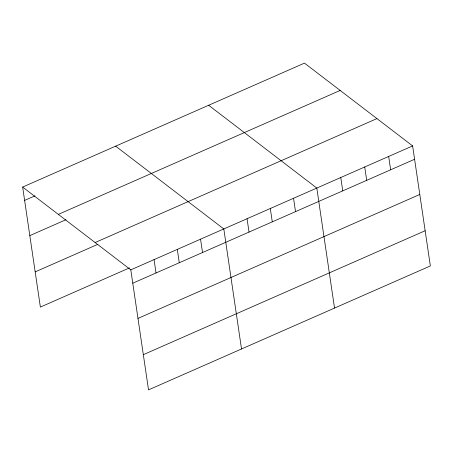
<?xml version="1.0" encoding="UTF-8"?>
<svg xmlns="http://www.w3.org/2000/svg" width="453" height="453" viewBox="0 0 453 453"><rect width="100%" height="100%" fill="white"/><g stroke="black" fill="none" stroke-linecap="round" stroke-linejoin="round"><path stroke-width="0.68" d="M22.65 187.061L304.473 63.126L412.626 145.917L430.35 265.939L148.527 389.874L130.804 269.852L22.65 187.061L40.374 307.083L129.501 267.887M24.621 200.407L34.955 195.866M58.341 214.382L340.163 90.447M29.819 235.611L65.985 219.705M95.113 242.531L376.936 118.595M35.175 271.879L97.82 244.331M130.804 269.852L412.626 145.917M132.774 283.199L414.597 159.269M137.972 318.402L419.795 194.467M143.329 354.671L425.152 230.741M208.652 105.266L316.806 188.057L334.529 308.08M115.651 146.16L223.805 228.952L241.528 348.974M388.674 156.455L390.645 169.801M364.716 166.987L366.687 180.334M340.764 177.519L342.734 190.872M293.555 198.278L295.526 211.63M270.305 208.505L272.276 221.851M247.055 218.731L249.025 232.078M200.554 239.178L202.525 252.525M177.304 249.405L179.275 262.751M154.054 259.626L156.025 272.978"/></g></svg>
